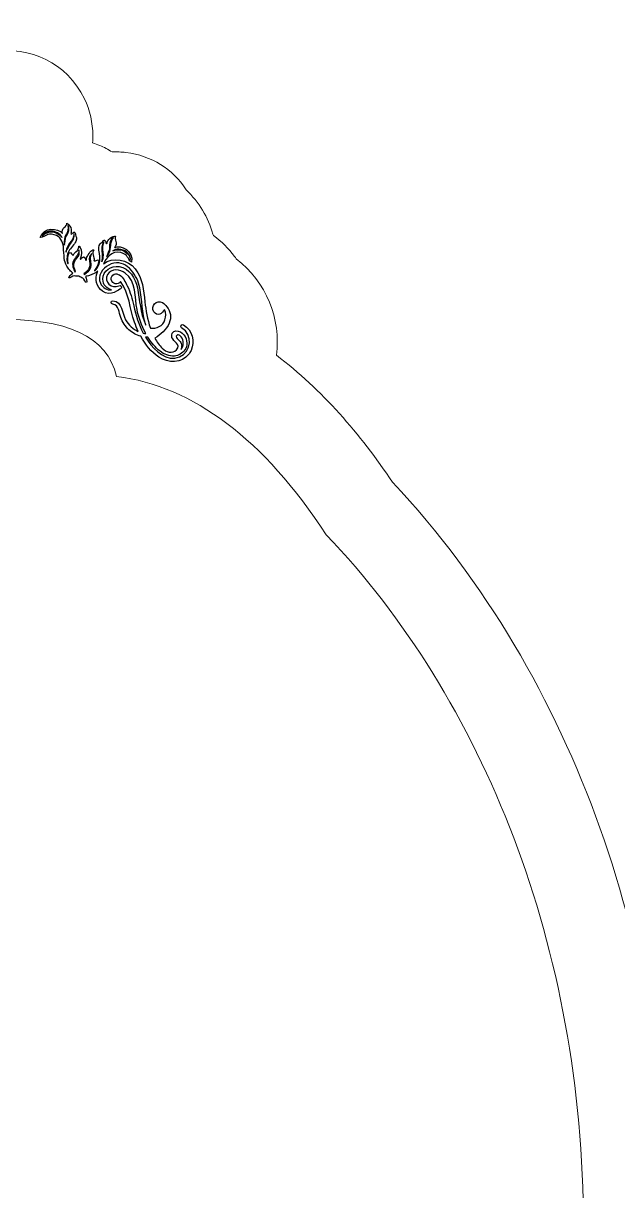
# Model space of a CAD drawing. Header units: millimetres. Extents: x -958 to 970, y -703 to 703.
# Drawn here: x -386.1 to -245, y 425.9 to 703 of the extents above; entities that cross this region are included whole.
import ezdxf

# ---------------------------------------------------------------- set-up
doc = ezdxf.new("R2010")
doc.units = ezdxf.units.MM
doc.header["$MEASUREMENT"] = 0
doc.layers.add('Camada 1', color=7, linetype='Continuous')

msp = doc.modelspace()

# ---------------------------------------------------------------- linework, layer by layer
at = {"layer": 'Camada 1', "color": 250, "lineweight": 9}
msp.add_open_spline([(-369.5675, 676.3419), (-369.5675, 679.3761), (-370.2511, 682.3744), (-371.5682, 685.1083), (-371.5682, 685.1083), (-375.7132, 693.7123), (-384.518, 697.5441), (-393.3531, 696.3727), (-393.3531, 696.3727), (-395.9829, 697.3136), (-398.7722, 697.8021), (-401.585, 697.7992), (-401.585, 697.7992), (-404.2882, 699.221), (-407.2438, 700.064), (-410.298, 700.2931), (-410.298, 700.2931), (-413.193, 701.9126), (-416.5137, 702.8288), (-420.0494, 702.9074), (-420.0494, 702.9074), (-423.9742, 702.9945), (-427.6673, 701.9761), (-430.8079, 700.1008), (-430.8079, 700.1008), (-431.3608, 700.0421), (-431.9223, 699.9633), (-432.4931, 699.8635), (-432.4931, 699.8635), (-434.7286, 699.4727), (-436.8305, 698.7658), (-438.7659, 697.7873), (-438.7659, 697.7873), (-441.7189, 697.8394), (-444.6771, 697.3587), (-447.4647, 696.3668), (-447.4647, 696.3668), (-457.0694, 697.6423), (-466.6677, 693.0106), (-470.0966, 682.9402), (-470.0966, 682.9402), (-470.9759, 680.3577), (-471.3167, 677.6306), (-471.1092, 674.9275), (-471.1092, 674.9275), (-471.9979, 674.6822), (-472.8829, 674.3742), (-473.7607, 674.003), (-473.7607, 674.003), (-474.7747, 673.5742), (-475.753, 673.0598), (-476.687, 672.4709), (-476.687, 672.4709), (-477.7894, 672.5141), (-478.8926, 672.4706), (-479.9835, 672.3353), (-479.9835, 672.3353), (-486.0485, 671.5828), (-491.0754, 668.43), (-494.259, 663.4689), (-494.259, 663.4689), (-495.2504, 662.5314), (-496.1643, 661.5017), (-496.9839, 660.3861), (-496.9839, 660.3861), (-498.6464, 658.1231), (-499.8507, 655.6091), (-500.5732, 652.9729), (-500.5732, 652.9729), (-500.5732, 652.9729), (-500.7471, 652.644), (-500.7471, 652.644), (-500.7471, 652.644), (-502.6476, 651.2585), (-504.3241, 649.5851), (-505.72, 647.6814), (-505.72, 647.6814), (-505.8722, 647.481), (-506.0209, 647.2786), (-506.166, 647.0743), (-506.166, 647.0743), (-513.4087, 641.5352), (-516.901, 632.6186), (-515.6378, 623.8618), (-515.6378, 623.8618), (-526.3763, 615.6974), (-535.439, 605.053), (-543.0437, 593.6354), (-543.0437, 593.6354), (-586.9197, 546.6562), (-607.9472, 481.0162), (-607.9472, 417.4467), (-607.9472, 417.4467), (-607.9472, 335.3991), (-572.0964, 286.9497), (-643.6089, 209.1691), (-643.6089, 209.1691), (-644.0917, 208.644), (-644.5773, 208.1222), (-645.0658, 207.6037), (-645.0658, 207.6037), (-698.8858, 173.1726), (-761.6648, 155.378), (-825.5472, 156.4467), (-825.5472, 156.4467), (-825.5472, 156.4467), (-825.5472, 148.2175), (-825.5472, 148.2175), (-825.5472, 148.2175), (-840.8712, 138.5012), (-851.6126, 116.7991), (-854.9917, 98.7461), (-854.9917, 98.7461), (-859.9591, 72.202), (-845.6677, 50.5786), (-836.4491, 26.7588), (-836.4491, 26.7588), (-816.9107, -23.7276), (-809.8025, -63.3314), (-815.1236, -92.0538), (-815.1236, -92.0538), (-818.1042, -108.1426), (-826.4255, -119.287), (-829.2031, -136.2076), (-829.2031, -136.2076), (-831.6355, -151.0264), (-830.8139, -167.4188), (-826.7381, -185.3841), (-826.7381, -185.3841), (-826.1857, -187.8215), (-825.2687, -190.7228), (-824.5893, -193.4698), (-824.5893, -193.4698), (-822.9234, -200.2034), (-824.0216, -202.5325), (-825.799, -209.1198), (-825.799, -209.1198), (-826.1272, -210.3359), (-826.4444, -211.507), (-826.6889, -212.5865), (-826.6889, -212.5865), (-830.7645, -230.5516), (-831.5861, -246.9442), (-829.1538, -261.763), (-829.1538, -261.763), (-826.3763, -278.6836), (-818.0253, -289.8226), (-815.0743, -305.9169), (-815.0743, -305.9169), (-809.7712, -334.8353), (-799.3298, -365.3297), (-818.7078, -413.672), (-818.7078, -413.672), (-824.165, -427.2859), (-843.9918, -452.4058), (-858.944, -476.3534), (-858.944, -476.3534), (-879.3514, -509.039), (-887.4871, -546.9063), (-844.836, -566.999), (-844.836, -566.999), (-843.4724, -567.6414), (-841.2533, -568.4309), (-838.3694, -569.0226), (-838.3694, -569.0226), (-838.3694, -569.0226), (-820.6708, -569.0226), (-820.6708, -569.0226), (-820.6708, -569.0226), (-804.462, -565.8743), (-783.4985, -553.1394), (-766.7111, -514.6646), (-766.7111, -514.6646), (-742.3661, -447.7868), (-734.5491, -360.8887), (-743.2595, -253.9704), (-743.2595, -253.9704), (-745.1186, -231.1412), (-746.7593, -211.3109), (-745.8449, -188.02), (-745.8449, -188.02), (-745.1482, -170.2844), (-743.4477, -151.7402), (-740.7475, -135.7295), (-740.7475, -135.7295), (-734.6239, -99.4156), (-726.9609, -82.9688), (-729.4726, -42.048), (-729.4726, -42.048), (-730.9421, -18.109), (-735.2182, 7.0376), (-741.3188, 32.4467), (-741.3188, 32.4467), (-741.3188, 32.4467), (-725.5472, 32.4467), (-725.5472, 32.4467), (-725.5472, 32.4467), (-725.5472, 32.4467), (-725.5472, 38.4467), (-725.5472, 38.4467), (-725.5472, 38.4467), (-725.5472, 38.4467), (-695.5472, 38.4467), (-695.5472, 38.4467), (-695.5472, 38.4467), (-695.5472, 38.4467), (-695.5472, 32.4467), (-695.5472, 32.4467), (-695.5472, 32.4467), (-695.5472, 32.4467), (-573.0472, 32.4467), (-573.0472, 32.4467), (-573.0472, 32.4467), (-573.0472, 32.4467), (-573.0472, 38.4467), (-573.0472, 38.4467), (-573.0472, 38.4467), (-573.0472, 38.4467), (-543.0472, 38.4467), (-543.0472, 38.4467), (-543.0472, 38.4467), (-543.0472, 38.4467), (-543.0472, 32.4467), (-543.0472, 32.4467), (-543.0472, 32.4467), (-543.0472, 32.4467), (-298.0472, 32.4467), (-298.0472, 32.4467), (-298.0472, 32.4467), (-298.0472, 32.4467), (-298.0472, 38.4467), (-298.0472, 38.4467), (-298.0472, 38.4467), (-298.0472, 38.4467), (-268.0472, 38.4467), (-268.0472, 38.4467), (-268.0472, 38.4467), (-268.0472, 38.4467), (-268.0472, 32.4467), (-268.0472, 32.4467), (-268.0472, 32.4467), (-268.0472, 32.4467), (-145.5472, 32.4467), (-145.5472, 32.4467), (-145.5472, 32.4467), (-145.5472, 32.4467), (-145.5472, 38.4467), (-145.5472, 38.4467), (-145.5472, 38.4467), (-145.5472, 38.4467), (-115.5472, 38.4467), (-115.5472, 38.4467), (-115.5472, 38.4467), (-115.5472, 38.4467), (-115.5472, 32.4467), (-115.5472, 32.4467), (-115.5472, 32.4467), (-115.5472, 32.4467), (-99.7756, 32.4467), (-99.7756, 32.4467), (-99.7756, 32.4467), (-105.8762, 7.0376), (-110.1523, -18.109), (-111.6218, -42.048), (-111.6218, -42.048), (-114.1335, -82.9688), (-106.4705, -99.4156), (-100.3469, -135.7295), (-100.3469, -135.7295), (-97.6467, -151.7402), (-95.9462, -170.2844), (-95.2495, -188.02), (-95.2495, -188.02), (-94.3351, -211.3109), (-95.9758, -231.1412), (-97.8349, -253.9704), (-97.8349, -253.9704), (-106.5453, -360.8887), (-98.7283, -447.7868), (-74.3833, -514.6646), (-74.3833, -514.6646), (-45.6459, -580.5272), (-4.6712, -570.9621), (3.7416, -566.999), (3.7416, -566.999), (46.3927, -546.9063), (38.257, -509.039), (17.8496, -476.3534), (17.8496, -476.3534), (2.8974, -452.4058), (-16.9294, -427.2859), (-22.3866, -413.672), (-22.3866, -413.672), (-41.7646, -365.3297), (-31.3232, -334.8353), (-26.0201, -305.9169), (-26.0201, -305.9169), (-23.0691, -289.8226), (-14.7181, -278.6836), (-11.9406, -261.763), (-11.9406, -261.763), (-9.5083, -246.9442), (-10.3299, -230.5516), (-14.4055, -212.5865), (-14.4055, -212.5865), (-14.65, -211.507), (-14.9672, -210.3359), (-15.2954, -209.1198), (-15.2954, -209.1198), (-17.0728, -202.5325), (-18.171, -200.2034), (-16.5051, -193.4698), (-16.5051, -193.4698), (-15.8257, -190.7228), (-14.9087, -187.8215), (-14.3563, -185.3841), (-14.3563, -185.3841), (-10.2805, -167.4188), (-9.4589, -151.0264), (-11.8913, -136.2076), (-11.8913, -136.2076), (-14.6689, -119.287), (-22.9902, -108.1426), (-25.9708, -92.0538), (-25.9708, -92.0538), (-31.2919, -63.3314), (-24.1837, -23.7276), (-4.6453, 26.7588), (-4.6453, 26.7588), (4.5733, 50.5786), (18.8647, 72.202), (13.8973, 98.7461), (13.8973, 98.7461), (10.5182, 116.7991), (-0.2232, 138.5012), (-15.5472, 148.2175), (-15.5472, 148.2175), (-15.5472, 148.2175), (-15.5472, 156.4467), (-15.5472, 156.4467), (-15.5472, 156.4467), (-80.4123, 155.3616), (-144.1164, 173.7243), (-198.4517, 209.1691), (-198.4517, 209.1691), (-270.7355, 287.7888), (-233.1472, 334.9085), (-233.1472, 417.4467), (-233.1472, 417.4467), (-233.1472, 481.1996), (-254.3023, 547.0541), (-298.4419, 594.0532), (-298.4419, 594.0532), (-306.0917, 605.4667), (-315.2066, 616.0831), (-326.0035, 624.1901), (-326.0035, 624.1901), (-324.8733, 632.8409), (-328.3682, 641.6044), (-335.5204, 647.0743), (-335.5204, 647.0743), (-335.6655, 647.2786), (-335.8142, 647.481), (-335.9664, 647.6814), (-335.9664, 647.6814), (-337.3623, 649.5851), (-339.0388, 651.2585), (-340.9393, 652.644), (-340.9393, 652.644), (-340.9393, 652.644), (-341.1076, 652.9626), (-341.1076, 652.9626), (-341.1076, 652.9626), (-342.1944, 656.926), (-344.3595, 660.5685), (-347.4352, 663.481), (-347.4352, 663.481), (-350.6191, 668.4351), (-355.6428, 671.5834), (-361.7029, 672.3353), (-361.7029, 672.3353), (-362.7938, 672.4706), (-363.897, 672.5141), (-364.9994, 672.4709), (-364.9994, 672.4709), (-365.9334, 673.0598), (-366.9117, 673.5742), (-367.9257, 674.003), (-367.9257, 674.003), (-368.4943, 674.2434), (-369.0659, 674.4574), (-369.6396, 674.6449), (-369.6396, 674.6449), (-369.5892, 675.2302), (-369.5675, 675.7445), (-369.5675, 676.3419)], degree=3, knots=[0, 0, 0, 0, 0.01, 0.01, 0.01, 0.01, 0.02, 0.02, 0.02, 0.02, 0.03, 0.03, 0.03, 0.03, 0.04, 0.04, 0.04, 0.04, 0.05, 0.05, 0.05, 0.05, 0.06, 0.06, 0.06, 0.06, 0.07, 0.07, 0.07, 0.07, 0.08, 0.08, 0.08, 0.08, 0.09, 0.09, 0.09, 0.09, 0.1, 0.1, 0.1, 0.1, 0.11, 0.11, 0.11, 0.11, 0.12, 0.12, 0.12, 0.12, 0.13, 0.13, 0.13, 0.13, 0.14, 0.14, 0.14, 0.14, 0.15, 0.15, 0.15, 0.15, 0.16, 0.16, 0.16, 0.16, 0.17, 0.17, 0.17, 0.17, 0.18, 0.18, 0.18, 0.18, 0.19, 0.19, 0.19, 0.19, 0.2, 0.2, 0.2, 0.2, 0.21, 0.21, 0.21, 0.21, 0.22, 0.22, 0.22, 0.22, 0.23, 0.23, 0.23, 0.23, 0.24, 0.24, 0.24, 0.24, 0.25, 0.25, 0.25, 0.25, 0.26, 0.26, 0.26, 0.26, 0.27, 0.27, 0.27, 0.27, 0.28, 0.28, 0.28, 0.28, 0.29, 0.29, 0.29, 0.29, 0.3, 0.3, 0.3, 0.3, 0.31, 0.31, 0.31, 0.31, 0.32, 0.32, 0.32, 0.32, 0.33, 0.33, 0.33, 0.33, 0.34, 0.34, 0.34, 0.34, 0.35, 0.35, 0.35, 0.35, 0.36, 0.36, 0.36, 0.36, 0.37, 0.37, 0.37, 0.37, 0.38, 0.38, 0.38, 0.38, 0.39, 0.39, 0.39, 0.39, 0.4, 0.4, 0.4, 0.4, 0.41, 0.41, 0.41, 0.41, 0.42, 0.42, 0.42, 0.42, 0.43, 0.43, 0.43, 0.43, 0.44, 0.44, 0.44, 0.44, 0.45, 0.45, 0.45, 0.45, 0.46, 0.46, 0.46, 0.46, 0.47, 0.47, 0.47, 0.47, 0.48, 0.48, 0.48, 0.48, 0.49, 0.49, 0.49, 0.49, 0.5, 0.5, 0.5, 0.5, 0.51, 0.51, 0.51, 0.51, 0.52, 0.52, 0.52, 0.52, 0.53, 0.53, 0.53, 0.53, 0.54, 0.54, 0.54, 0.54, 0.55, 0.55, 0.55, 0.55, 0.56, 0.56, 0.56, 0.56, 0.57, 0.57, 0.57, 0.57, 0.58, 0.58, 0.58, 0.58, 0.59, 0.59, 0.59, 0.59, 0.6, 0.6, 0.6, 0.6, 0.61, 0.61, 0.61, 0.61, 0.62, 0.62, 0.62, 0.62, 0.63, 0.63, 0.63, 0.63, 0.64, 0.64, 0.64, 0.64, 0.65, 0.65, 0.65, 0.65, 0.66, 0.66, 0.66, 0.66, 0.67, 0.67, 0.67, 0.67, 0.68, 0.68, 0.68, 0.68, 0.69, 0.69, 0.69, 0.69, 0.7, 0.7, 0.7, 0.7, 0.71, 0.71, 0.71, 0.71, 0.72, 0.72, 0.72, 0.72, 0.73, 0.73, 0.73, 0.73, 0.74, 0.74, 0.74, 0.74, 0.75, 0.75, 0.75, 0.75, 0.76, 0.76, 0.76, 0.76, 0.77, 0.77, 0.77, 0.77, 0.78, 0.78, 0.78, 0.78, 0.79, 0.79, 0.79, 0.79, 0.8, 0.8, 0.8, 0.8, 0.81, 0.81, 0.81, 0.81, 0.82, 0.82, 0.82, 0.82, 0.83, 0.83, 0.83, 0.83, 0.84, 0.84, 0.84, 0.84, 0.85, 0.85, 0.85, 0.85, 0.86, 0.86, 0.86, 0.86, 0.87, 0.87, 0.87, 0.87, 0.88, 0.88, 0.88, 0.88, 0.89, 0.89, 0.89, 0.89, 0.9, 0.9, 0.9, 0.9, 0.91, 0.91, 0.91, 0.91, 0.92, 0.92, 0.92, 0.92, 0.93, 0.93, 0.93, 0.93, 0.94, 0.94, 0.94, 0.94, 0.95, 0.95, 0.95, 0.95, 0.96, 0.96, 0.96, 0.96, 0.97, 0.97, 0.97, 0.97, 0.98, 0.98, 0.98, 0.98, 1, 1, 1, 1], dxfattribs=at)
at = {"layer": 'Camada 1', "color": 114}
for points, knots in [([(-375.755, 645.3844), (-375.5521, 645.0336), (-375.308, 644.6882), (-375.0228, 644.3723), (-375.0228, 644.3723), (-374.7754, 644.0985), (-374.5305, 643.8812), (-374.2886, 643.6992), (-374.2886, 643.6992), (-374.7387, 643.3826), (-375.2285, 642.9187), (-375.239, 642.5551), (-375.239, 642.5551), (-375.1578, 642.5231), (-374.3533, 643.0098), (-373.9867, 643.0172), (-373.9867, 643.0172), (-373.6348, 643.0248), (-373.2851, 642.9793), (-372.9143, 642.9373), (-372.9143, 642.9373), (-372.5719, 642.7881), (-372.2459, 642.6526), (-371.9449, 642.4701), (-371.9449, 642.4701), (-371.6317, 642.2806), (-371.1781, 641.4567), (-371.0917, 641.4438), (-371.0917, 641.4438), (-370.9191, 641.7639), (-371.1113, 642.4107), (-371.3425, 642.9098), (-371.3425, 642.9098), (-371.0423, 642.9465), (-370.7215, 643.0123), (-370.3704, 643.1256), (-370.3704, 643.1256), (-369.5892, 643.3779), (-368.9282, 643.7447), (-368.3869, 644.1927), (-368.3869, 644.1927), (-368.4205, 644.1181), (-368.4545, 644.044), (-368.4852, 643.9653), (-368.4852, 643.9653), (-369.1426, 642.275), (-368.7167, 640.4784), (-367.2514, 639.3776), (-367.2514, 639.3776), (-365.4291, 638.0087), (-363.1062, 639.9101), (-363.0105, 639.9604), (-363.0105, 639.9604), (-362.5319, 640.2134), (-362.9085, 640.9629), (-363.3872, 640.711), (-363.3872, 640.711), (-365.1074, 639.8048), (-367.0478, 641.6152), (-366.0617, 643.3568), (-366.0617, 643.3568), (-365.1814, 644.9112), (-363.0678, 644.5829), (-361.8709, 643.7131), (-361.8709, 643.7131), (-359.2936, 641.8405), (-359.6156, 637.8333), (-359.0799, 635.0595), (-359.0799, 635.0595), (-358.7218, 633.2036), (-358.0182, 631.1831), (-357.0144, 629.3543), (-357.0144, 629.3543), (-357.219, 629.3801), (-357.4203, 629.4149), (-357.6191, 629.46), (-357.6191, 629.46), (-358.6871, 631.4959), (-359.338, 633.7021), (-359.8684, 635.9673), (-359.8684, 635.9673), (-360.2425, 637.566), (-360.6641, 639.1723), (-361.3932, 640.6508), (-361.3932, 640.6508), (-361.8482, 641.5725), (-362.3416, 642.6791), (-363.2424, 643.2551), (-363.2424, 643.2551), (-363.6155, 643.4926), (-364.0955, 643.6031), (-364.5064, 643.4393), (-364.5064, 643.4393), (-364.9917, 643.2457), (-365.2789, 642.6744), (-365.1841, 642.1599), (-365.1841, 642.1599), (-364.9851, 641.0828), (-363.5996, 640.769), (-362.9745, 641.6709), (-362.9745, 641.6709), (-360.9717, 638.9086), (-360.7656, 635.2508), (-359.6804, 632.0686), (-359.6804, 632.0686), (-359.4288, 631.3296), (-359.1276, 630.5823), (-358.7808, 629.8454), (-358.7808, 629.8454), (-360.0176, 630.3948), (-361.0713, 631.339), (-361.7872, 632.5999), (-361.7872, 632.5999), (-362.6702, 634.1548), (-362.4539, 636.9632), (-364.8024, 637.1469), (-364.8024, 637.1469), (-365.3427, 637.1889), (-365.3846, 636.3508), (-364.8456, 636.3082), (-364.8456, 636.3082), (-363.343, 636.1913), (-363.3565, 634.2343), (-362.9509, 633.1644), (-362.9509, 633.1644), (-362.5232, 632.0351), (-361.8769, 631.079), (-360.994, 630.2548), (-360.994, 630.2548), (-360.1982, 629.5119), (-359.2379, 629.0107), (-358.2134, 628.7318), (-358.2134, 628.7318), (-357.1318, 626.7651), (-355.6952, 624.9625), (-353.892, 623.7519), (-353.892, 623.7519), (-351.7149, 622.2892), (-348.4684, 622.2606), (-346.7749, 624.4824), (-346.7749, 624.4824), (-346.6011, 624.7105), (-346.4518, 624.947), (-346.2659, 625.308), (-346.2659, 625.308), (-345.2275, 627.563), (-345.9452, 630.1069), (-348.037, 631.4443), (-348.037, 631.4443), (-348.4925, 631.7354), (-348.9455, 631.0288), (-348.4888, 630.7366), (-348.4888, 630.7366), (-345.7709, 628.9989), (-346.1079, 625.1317), (-349.0186, 623.8116), (-349.0186, 623.8116), (-351.9853, 622.4659), (-354.8715, 625.3583), (-356.4186, 627.5098), (-356.4186, 627.5098), (-356.6556, 627.8395), (-356.8768, 628.1753), (-357.0851, 628.517), (-357.0851, 628.517), (-356.8908, 628.495), (-356.6953, 628.4814), (-356.4997, 628.4742), (-356.4997, 628.4742), (-355.6931, 627.1898), (-354.7292, 626.04), (-353.6187, 625.1687), (-353.6187, 625.1687), (-352.6528, 624.4102), (-351.4336, 623.9112), (-350.2105, 624.0196), (-350.2105, 624.0196), (-349.2304, 624.1061), (-348.2906, 624.656), (-347.7394, 625.4564), (-347.7394, 625.4564), (-347.416, 625.9258), (-347.2261, 626.4814), (-347.2408, 627.0798), (-347.2408, 627.0798), (-347.2755, 628.5058), (-348.3187, 629.9898), (-349.8492, 629.98), (-349.8492, 629.98), (-350.6814, 629.9744), (-350.9765, 629.1326), (-350.7986, 628.4538), (-350.7986, 628.4538), (-350.5087, 627.3513), (-348.5064, 626.8562), (-349.7208, 625.469), (-349.7208, 625.469), (-350.1406, 624.9898), (-350.839, 624.8124), (-351.4659, 624.9249), (-351.4659, 624.9249), (-352.0928, 625.0369), (-352.6516, 625.4052), (-353.0983, 625.8593), (-353.0983, 625.8593), (-353.7918, 626.5645), (-354.3688, 627.3701), (-354.8528, 628.2392), (-354.8528, 628.2392), (-353.4121, 629.1665), (-352.144, 630.224), (-351.4387, 631.8402), (-351.4387, 631.8402), (-350.877, 633.1274), (-351.1126, 634.6627), (-352.0011, 635.7194), (-352.0011, 635.7194), (-352.2623, 636.1183), (-352.6113, 636.4555), (-353.0507, 636.6886), (-353.0507, 636.6886), (-354.4884, 637.4501), (-355.9278, 635.8675), (-355.0764, 634.5289), (-355.0764, 634.5289), (-354.3324, 633.3587), (-352.9313, 634.0351), (-352.5981, 635.0871), (-352.5981, 635.0871), (-352.5753, 635.0459), (-352.553, 635.0053), (-352.5329, 634.9673), (-352.5329, 634.9673), (-352.1596, 634.2573), (-352.2312, 633.379), (-352.4486, 632.6406), (-352.4486, 632.6406), (-352.8945, 631.126), (-354.4683, 630.4302), (-355.9176, 630.632), (-355.9176, 630.632), (-356.6328, 632.6719), (-356.9969, 634.8707), (-357.2046, 636.8934), (-357.2046, 636.8934), (-357.4895, 639.6618), (-357.774, 642.3865), (-359.4894, 644.6848), (-359.4894, 644.6848), (-361.2207, 647.0043), (-364.8469, 647.5826), (-367.0504, 645.8999), (-367.0504, 645.8999), (-366.4318, 647.1213), (-365.1322, 649.1565), (-362.9587, 648.5636), (-362.9587, 648.5636), (-361.0328, 648.0394), (-361.5764, 647.2374), (-360.396, 646.3148), (-360.396, 646.3148), (-359.7348, 648.9538), (-362.939, 650.4757), (-364.4605, 649.7986), (-364.4605, 649.7986), (-364.1158, 650.2004), (-363.8709, 650.8272), (-364.1125, 651.2229), (-364.1125, 651.2229), (-364.3113, 651.5497), (-364.3066, 652.2785), (-364.1652, 652.4874), (-364.1652, 652.4874), (-364.4038, 652.517), (-365.1073, 652.3108), (-365.4566, 652.0294), (-365.4566, 652.0294), (-365.98, 651.6082), (-366.1347, 651.0727), (-366.203, 650.832), (-366.203, 650.832), (-366.271, 650.5908), (-366.4278, 650.6688), (-366.4584, 650.8763), (-366.4584, 650.8763), (-366.4946, 651.1187), (-366.6946, 651.4397), (-366.7815, 651.5201), (-366.7815, 651.5201), (-366.8723, 651.604), (-367.238, 651.2829), (-367.3717, 651.0704), (-367.3717, 651.0704), (-367.5657, 650.7647), (-368.1495, 650.5936), (-368.1792, 649.7785), (-368.1792, 649.7785), (-368.2096, 648.9654), (-367.8381, 647.8166), (-367.8827, 646.8994), (-367.8827, 646.8994), (-367.9295, 645.9831), (-368.3412, 644.9964), (-369.0233, 644.3121), (-369.0233, 644.3121), (-369.2216, 644.1135), (-369.3016, 644.271), (-369.0871, 644.5103), (-369.0871, 644.5103), (-368.8718, 644.7506), (-368.3435, 645.531), (-368.1979, 646.2122), (-368.1979, 646.2122), (-368.1241, 646.5586), (-368.2347, 647.0058), (-368.5381, 646.8099), (-368.5381, 646.8099), (-368.8401, 646.6142), (-369.0746, 646.6615), (-369.2217, 646.5895), (-369.2217, 646.5895), (-369.3694, 646.5168), (-369.2894, 646.5674), (-369.2727, 646.7441), (-369.2727, 646.7441), (-369.2554, 646.9202), (-369.2672, 647.1842), (-369.4174, 647.6485), (-369.4174, 647.6485), (-369.5672, 648.1108), (-369.6507, 648.6701), (-369.4489, 648.9541), (-369.4489, 648.9541), (-369.2486, 649.2387), (-369.4013, 649.3363), (-369.7787, 649.0673), (-369.7787, 649.0673), (-370.3797, 648.64), (-371.1612, 647.554), (-371.1063, 646.907), (-371.1063, 646.907), (-371.0785, 646.5991), (-371.2623, 646.637), (-371.3036, 646.8439), (-371.3036, 646.8439), (-371.3457, 647.0494), (-371.4173, 647.2702), (-371.5415, 647.4243), (-371.5415, 647.4243), (-371.5616, 647.4501), (-371.585, 647.4703), (-371.6093, 647.4885), (-371.6093, 647.4885), (-371.6201, 647.4987), (-371.6331, 647.5062), (-371.6473, 647.5138), (-371.6473, 647.5138), (-371.6591, 647.5194), (-371.6713, 647.5234), (-371.6847, 647.5262), (-371.6847, 647.5262), (-371.6971, 647.5303), (-371.7095, 647.5329), (-371.7229, 647.5341), (-371.7229, 647.5341), (-371.7391, 647.5345), (-371.7541, 647.5345), (-371.7684, 647.5312), (-371.7684, 647.5312), (-371.7987, 647.5275), (-371.829, 647.5218), (-371.8594, 647.5094), (-371.8594, 647.5094), (-372.044, 647.438), (-372.216, 647.2826), (-372.3552, 647.1256), (-372.3552, 647.1256), (-372.4948, 646.9672), (-372.6729, 647.0263), (-372.4948, 647.2791), (-372.4948, 647.2791), (-372.1238, 647.8118), (-372.2576, 649.1432), (-372.5644, 649.8138), (-372.5644, 649.8138), (-372.7569, 650.2353), (-372.9379, 650.2272), (-372.9067, 649.8807), (-372.9067, 649.8807), (-372.8739, 649.5336), (-373.2258, 649.0912), (-373.5867, 648.7657), (-373.5867, 648.7657), (-373.9485, 648.4386), (-374.0912, 648.216), (-374.1642, 648.0548), (-374.1642, 648.0548), (-374.2382, 647.8934), (-374.1941, 647.8097), (-374.2854, 647.9462), (-374.2854, 647.9462), (-374.3769, 648.0821), (-374.6035, 648.1586), (-374.7675, 648.479), (-374.7675, 648.479), (-374.932, 648.8003), (-375.2517, 648.4686), (-375.361, 648.1314), (-375.361, 648.1314), (-375.5755, 647.4688), (-375.5081, 646.5288), (-375.4418, 646.2131), (-375.4418, 646.2131), (-375.3755, 645.8983), (-375.5239, 645.8022), (-375.5959, 646.0732), (-375.5959, 646.0732), (-375.8449, 647.0069), (-375.708, 648.0673), (-375.2901, 648.8841), (-375.2901, 648.8841), (-374.8701, 649.7007), (-373.9742, 650.51), (-373.5941, 651.2295), (-373.5941, 651.2295), (-373.2122, 651.9501), (-373.6322, 652.3902), (-373.6474, 652.7519), (-373.6474, 652.7519), (-373.6573, 653.0029), (-373.8132, 653.4638), (-373.9337, 653.4366), (-373.9337, 653.4366), (-374.0492, 653.4103), (-374.3828, 653.2323), (-374.5354, 653.0406), (-374.5354, 653.0406), (-374.6657, 652.8761), (-374.8401, 652.887), (-374.7787, 653.1299), (-374.7787, 653.1299), (-374.7175, 653.3724), (-374.5837, 653.9136), (-374.8264, 654.54), (-374.8264, 654.54), (-374.9887, 654.9585), (-375.4944, 655.4889), (-375.7155, 655.5824), (-375.7155, 655.5824), (-375.6974, 655.3307), (-376.0582, 654.6972), (-376.3933, 654.5135), (-376.3933, 654.5135), (-376.801, 654.2918), (-376.9021, 653.6265), (-376.8044, 653.1062), (-376.8044, 653.1062), (-377.7835, 654.4531), (-381.3195, 654.7375), (-382.066, 652.1213), (-382.066, 652.1213), (-380.5829, 652.3301), (-380.6521, 653.2964), (-378.7226, 652.7874), (-378.7226, 652.7874), (-377.2547, 652.4012), (-376.6609, 651.1878), (-376.5615, 650.0071), (-376.5615, 650.0071), (-376.4736, 648.9628), (-376.4414, 648.0151), (-376.3443, 647.2334), (-376.3443, 647.2334), (-376.2517, 646.4882), (-376.1249, 646.0245), (-375.755, 645.3844)], [0, 0, 0, 0, 0.00833333, 0.00833333, 0.00833333, 0.00833333, 0.01666667, 0.01666667, 0.01666667, 0.01666667, 0.025, 0.025, 0.025, 0.025, 0.03333333, 0.03333333, 0.03333333, 0.03333333, 0.04166667, 0.04166667, 0.04166667, 0.04166667, 0.05, 0.05, 0.05, 0.05, 0.05833333, 0.05833333, 0.05833333, 0.05833333, 0.06666667, 0.06666667, 0.06666667, 0.06666667, 0.075, 0.075, 0.075, 0.075, 0.08333333, 0.08333333, 0.08333333, 0.08333333, 0.09166667, 0.09166667, 0.09166667, 0.09166667, 0.1, 0.1, 0.1, 0.1, 0.10833333, 0.10833333, 0.10833333, 0.10833333, 0.11666667, 0.11666667, 0.11666667, 0.11666667, 0.125, 0.125, 0.125, 0.125, 0.13333333, 0.13333333, 0.13333333, 0.13333333, 0.14166667, 0.14166667, 0.14166667, 0.14166667, 0.15, 0.15, 0.15, 0.15, 0.15833333, 0.15833333, 0.15833333, 0.15833333, 0.16666667, 0.16666667, 0.16666667, 0.16666667, 0.175, 0.175, 0.175, 0.175, 0.18333333, 0.18333333, 0.18333333, 0.18333333, 0.19166667, 0.19166667, 0.19166667, 0.19166667, 0.2, 0.2, 0.2, 0.2, 0.20833333, 0.20833333, 0.20833333, 0.20833333, 0.21666667, 0.21666667, 0.21666667, 0.21666667, 0.225, 0.225, 0.225, 0.225, 0.23333333, 0.23333333, 0.23333333, 0.23333333, 0.24166667, 0.24166667, 0.24166667, 0.24166667, 0.25, 0.25, 0.25, 0.25, 0.25833333, 0.25833333, 0.25833333, 0.25833333, 0.26666667, 0.26666667, 0.26666667, 0.26666667, 0.275, 0.275, 0.275, 0.275, 0.28333333, 0.28333333, 0.28333333, 0.28333333, 0.29166667, 0.29166667, 0.29166667, 0.29166667, 0.3, 0.3, 0.3, 0.3, 0.30833333, 0.30833333, 0.30833333, 0.30833333, 0.31666667, 0.31666667, 0.31666667, 0.31666667, 0.325, 0.325, 0.325, 0.325, 0.33333333, 0.33333333, 0.33333333, 0.33333333, 0.34166667, 0.34166667, 0.34166667, 0.34166667, 0.35, 0.35, 0.35, 0.35, 0.35833333, 0.35833333, 0.35833333, 0.35833333, 0.36666667, 0.36666667, 0.36666667, 0.36666667, 0.375, 0.375, 0.375, 0.375, 0.38333333, 0.38333333, 0.38333333, 0.38333333, 0.39166667, 0.39166667, 0.39166667, 0.39166667, 0.4, 0.4, 0.4, 0.4, 0.40833333, 0.40833333, 0.40833333, 0.40833333, 0.41666667, 0.41666667, 0.41666667, 0.41666667, 0.425, 0.425, 0.425, 0.425, 0.43333333, 0.43333333, 0.43333333, 0.43333333, 0.44166667, 0.44166667, 0.44166667, 0.44166667, 0.45, 0.45, 0.45, 0.45, 0.45833333, 0.45833333, 0.45833333, 0.45833333, 0.46666667, 0.46666667, 0.46666667, 0.46666667, 0.475, 0.475, 0.475, 0.475, 0.48333333, 0.48333333, 0.48333333, 0.48333333, 0.49166667, 0.49166667, 0.49166667, 0.49166667, 0.5, 0.5, 0.5, 0.5, 0.50833333, 0.50833333, 0.50833333, 0.50833333, 0.51666667, 0.51666667, 0.51666667, 0.51666667, 0.525, 0.525, 0.525, 0.525, 0.53333333, 0.53333333, 0.53333333, 0.53333333, 0.54166667, 0.54166667, 0.54166667, 0.54166667, 0.55, 0.55, 0.55, 0.55, 0.55833333, 0.55833333, 0.55833333, 0.55833333, 0.56666667, 0.56666667, 0.56666667, 0.56666667, 0.575, 0.575, 0.575, 0.575, 0.58333333, 0.58333333, 0.58333333, 0.58333333, 0.59166667, 0.59166667, 0.59166667, 0.59166667, 0.6, 0.6, 0.6, 0.6, 0.60833333, 0.60833333, 0.60833333, 0.60833333, 0.61666667, 0.61666667, 0.61666667, 0.61666667, 0.625, 0.625, 0.625, 0.625, 0.63333333, 0.63333333, 0.63333333, 0.63333333, 0.64166667, 0.64166667, 0.64166667, 0.64166667, 0.65, 0.65, 0.65, 0.65, 0.65833333, 0.65833333, 0.65833333, 0.65833333, 0.66666667, 0.66666667, 0.66666667, 0.66666667, 0.675, 0.675, 0.675, 0.675, 0.68333333, 0.68333333, 0.68333333, 0.68333333, 0.69166667, 0.69166667, 0.69166667, 0.69166667, 0.7, 0.7, 0.7, 0.7, 0.70833333, 0.70833333, 0.70833333, 0.70833333, 0.71666667, 0.71666667, 0.71666667, 0.71666667, 0.725, 0.725, 0.725, 0.725, 0.73333333, 0.73333333, 0.73333333, 0.73333333, 0.74166667, 0.74166667, 0.74166667, 0.74166667, 0.75, 0.75, 0.75, 0.75, 0.75833333, 0.75833333, 0.75833333, 0.75833333, 0.76666667, 0.76666667, 0.76666667, 0.76666667, 0.775, 0.775, 0.775, 0.775, 0.78333333, 0.78333333, 0.78333333, 0.78333333, 0.79166667, 0.79166667, 0.79166667, 0.79166667, 0.8, 0.8, 0.8, 0.8, 0.80833333, 0.80833333, 0.80833333, 0.80833333, 0.81666667, 0.81666667, 0.81666667, 0.81666667, 0.825, 0.825, 0.825, 0.825, 0.83333333, 0.83333333, 0.83333333, 0.83333333, 0.84166667, 0.84166667, 0.84166667, 0.84166667, 0.85, 0.85, 0.85, 0.85, 0.85833333, 0.85833333, 0.85833333, 0.85833333, 0.86666667, 0.86666667, 0.86666667, 0.86666667, 0.875, 0.875, 0.875, 0.875, 0.88333333, 0.88333333, 0.88333333, 0.88333333, 0.89166667, 0.89166667, 0.89166667, 0.89166667, 0.9, 0.9, 0.9, 0.9, 0.90833333, 0.90833333, 0.90833333, 0.90833333, 0.91666667, 0.91666667, 0.91666667, 0.91666667, 0.925, 0.925, 0.925, 0.925, 0.93333333, 0.93333333, 0.93333333, 0.93333333, 0.94166667, 0.94166667, 0.94166667, 0.94166667, 0.95, 0.95, 0.95, 0.95, 0.95833333, 0.95833333, 0.95833333, 0.95833333, 0.96666667, 0.96666667, 0.96666667, 0.96666667, 0.975, 0.975, 0.975, 0.975, 0.98333333, 0.98333333, 0.98333333, 0.98333333, 1, 1, 1, 1]), ([(-375.5192, 653.0751), (-375.7, 652.7562), (-375.9496, 652.2822), (-376.0417, 651.9183), (-376.0417, 651.9183), (-376.2503, 651.0878), (-376.3028, 650.3743), (-376.3028, 650.3743), (-376.3028, 650.3743), (-376.3028, 650.3742), (-376.4829, 650.4989), (-376.3179, 651.7599), (-376.3179, 651.7599), (-376.2322, 652.4167), (-375.8982, 652.8542), (-375.6201, 653.4711), (-375.6201, 653.4711), (-375.3106, 654.1586), (-375.4802, 654.9733), (-375.4802, 654.9733), (-375.4802, 654.9733), (-375.4802, 654.9733), (-374.8768, 654.2076), (-375.5192, 653.0751)], [0, 0, 0, 0, 0.14285714, 0.14285714, 0.14285714, 0.14285714, 0.28571429, 0.28571429, 0.28571429, 0.28571429, 0.42857143, 0.42857143, 0.42857143, 0.42857143, 0.57142857, 0.57142857, 0.57142857, 0.57142857, 0.71428571, 0.71428571, 0.71428571, 0.71428571, 1, 1, 1, 1]), ([(-379.2548, 653.5077), (-380.4046, 653.5745), (-381.1355, 652.9672), (-381.5778, 652.5452), (-381.5778, 652.5452), (-381.2979, 653.1783), (-380.2421, 653.84), (-378.9477, 653.6305), (-378.9477, 653.6305), (-377.3129, 653.3661), (-376.8928, 652.181), (-376.8928, 652.181), (-376.8928, 652.181), (-376.8928, 652.181), (-377.7663, 653.4202), (-379.2548, 653.5077)], [0, 0, 0, 0, 0.2, 0.2, 0.2, 0.2, 0.4, 0.4, 0.4, 0.4, 0.6, 0.6, 0.6, 0.6, 1, 1, 1, 1]), ([(-374.6381, 651.3679), (-374.2002, 651.8653), (-374.0051, 653.0292), (-374.0051, 653.0292), (-374.0051, 653.0292), (-374.0052, 653.0292), (-373.7624, 652.0364), (-374.6187, 651.0231), (-374.6187, 651.0231), (-375.3133, 650.2014), (-375.9425, 648.6614), (-375.9425, 648.6614), (-375.9425, 648.6614), (-375.9426, 648.6612), (-376.0867, 649.7233), (-374.6381, 651.3679)], [0, 0, 0, 0, 0.2, 0.2, 0.2, 0.2, 0.4, 0.4, 0.4, 0.4, 0.6, 0.6, 0.6, 0.6, 1, 1, 1, 1]), ([(-364.6737, 652.0778), (-364.6737, 652.0778), (-365.2283, 651.4572), (-365.3037, 650.7068), (-365.3037, 650.7068), (-365.3709, 650.0334), (-365.301, 649.4877), (-365.5551, 648.8761), (-365.5551, 648.8761), (-366.0426, 647.7015), (-366.2609, 647.6836), (-366.2609, 647.6836), (-366.2609, 647.6836), (-366.2611, 647.6835), (-365.9492, 648.3276), (-365.715, 649.1512), (-365.715, 649.1512), (-365.6128, 649.5124), (-365.5924, 650.0478), (-365.5892, 650.4144), (-365.5892, 650.4144), (-365.5788, 651.7162), (-364.6737, 652.0778), (-364.6737, 652.0778)], [0, 0, 0, 0, 0.14285714, 0.14285714, 0.14285714, 0.14285714, 0.28571429, 0.28571429, 0.28571429, 0.28571429, 0.42857143, 0.42857143, 0.42857143, 0.42857143, 0.57142857, 0.57142857, 0.57142857, 0.57142857, 0.71428571, 0.71428571, 0.71428571, 0.71428571, 1, 1, 1, 1]), ([(-374.1653, 646.5993), (-373.5552, 647.7516), (-372.9006, 648.0098), (-372.8604, 649.2076), (-372.8604, 649.2076), (-372.7537, 648.5128), (-372.7353, 647.9615), (-373.3622, 647.2467), (-373.3622, 647.2467), (-374.2416, 646.2438), (-374.2624, 645.3645), (-373.6624, 644.0517), (-373.6624, 644.0517), (-373.707, 644.0368), (-373.7577, 644.0146), (-373.8135, 643.988), (-373.8135, 643.988), (-374.0989, 644.4781), (-374.6652, 645.6577), (-374.1653, 646.5993)], [0, 0, 0, 0, 0.16666667, 0.16666667, 0.16666667, 0.16666667, 0.33333333, 0.33333333, 0.33333333, 0.33333333, 0.5, 0.5, 0.5, 0.5, 0.66666667, 0.66666667, 0.66666667, 0.66666667, 1, 1, 1, 1]), ([(-367.3947, 649.0874), (-367.6298, 650.3933), (-366.9228, 651.1315), (-366.9228, 651.1315), (-366.9228, 651.1315), (-366.9228, 651.1315), (-367.3364, 650.0261), (-367.2057, 649.3765), (-367.2057, 649.3765), (-366.7738, 647.2279), (-367.429, 646.3802), (-367.429, 646.3802), (-367.429, 646.3802), (-367.4291, 646.3801), (-367.2043, 648.0287), (-367.3947, 649.0874)], [0, 0, 0, 0, 0.2, 0.2, 0.2, 0.2, 0.4, 0.4, 0.4, 0.4, 0.6, 0.6, 0.6, 0.6, 1, 1, 1, 1]), ([(-362.342, 649.181), (-361.1161, 648.7151), (-360.5327, 647.6145), (-360.6072, 646.9261), (-360.6072, 646.9261), (-360.7792, 647.5127), (-361.1082, 648.404), (-362.1376, 648.9213), (-362.1376, 648.9213), (-363.4702, 649.5896), (-364.8466, 648.9533), (-364.8466, 648.9533), (-364.8466, 648.9533), (-364.8466, 648.9533), (-363.8899, 649.7695), (-362.342, 649.181)], [0, 0, 0, 0, 0.2, 0.2, 0.2, 0.2, 0.4, 0.4, 0.4, 0.4, 0.6, 0.6, 0.6, 0.6, 1, 1, 1, 1]), ([(-370.3711, 646.4452), (-370.5566, 647.3777), (-370.2652, 647.8461), (-369.8254, 648.3944), (-369.8254, 648.3944), (-370.3895, 647.337), (-369.9517, 646.7861), (-369.9992, 645.4829), (-369.9992, 645.4829), (-370.0378, 644.4177), (-371.1179, 643.6795), (-371.6098, 643.3975), (-371.6098, 643.3975), (-371.6448, 643.4484), (-371.6778, 643.4931), (-371.7088, 643.5283), (-371.7088, 643.5283), (-370.5324, 644.3651), (-370.1109, 645.1371), (-370.3711, 646.4452)], [0, 0, 0, 0, 0.16666667, 0.16666667, 0.16666667, 0.16666667, 0.33333333, 0.33333333, 0.33333333, 0.33333333, 0.5, 0.5, 0.5, 0.5, 0.66666667, 0.66666667, 0.66666667, 0.66666667, 1, 1, 1, 1]), ([(-365.8063, 645.6268), (-362.471, 647.4128), (-359.5969, 644.2179), (-358.7226, 641.2848), (-358.7226, 641.2848), (-357.8728, 638.4332), (-358.0433, 635.3636), (-357.3101, 632.4732), (-357.3101, 632.4732), (-357.2184, 632.1108), (-357.116, 631.7327), (-357.0043, 631.3482), (-357.0043, 631.3482), (-357.0298, 631.4032), (-357.0567, 631.4579), (-357.081, 631.513), (-357.081, 631.513), (-358.3478, 634.3298), (-358.3844, 637.2668), (-359.0047, 640.2311), (-359.0047, 640.2311), (-359.4544, 642.38), (-360.9017, 644.9397), (-363.306, 645.264), (-363.306, 645.264), (-365.2137, 645.5209), (-367.1672, 644.3045), (-367.1896, 642.266), (-367.1896, 642.266), (-367.2046, 640.9205), (-366.2662, 640.0036), (-365.1343, 639.7197), (-365.1343, 639.7197), (-366.18, 639.5708), (-367.2838, 640.2762), (-367.7692, 641.3377), (-367.7692, 641.3377), (-368.5466, 643.0382), (-367.2565, 644.85), (-365.8063, 645.6268)], [0, 0, 0, 0, 0.09090909, 0.09090909, 0.09090909, 0.09090909, 0.18181818, 0.18181818, 0.18181818, 0.18181818, 0.27272727, 0.27272727, 0.27272727, 0.27272727, 0.36363636, 0.36363636, 0.36363636, 0.36363636, 0.45454545, 0.45454545, 0.45454545, 0.45454545, 0.54545455, 0.54545455, 0.54545455, 0.54545455, 0.63636364, 0.63636364, 0.63636364, 0.63636364, 0.72727273, 0.72727273, 0.72727273, 0.72727273, 0.81818182, 0.81818182, 0.81818182, 0.81818182, 1, 1, 1, 1]), ([(-349.7431, 628.4544), (-349.7987, 628.6139), (-349.7761, 628.8066), (-349.6597, 628.9289), (-349.6597, 628.9289), (-349.4771, 629.1208), (-349.138, 629.018), (-348.9559, 628.8761), (-348.9559, 628.8761), (-348.0217, 628.1501), (-347.8676, 626.8975), (-348.4155, 625.8866), (-348.4155, 625.8866), (-348.4834, 625.7612), (-348.5651, 625.6506), (-348.6564, 625.5497), (-348.6564, 625.5497), (-348.5523, 625.8275), (-348.494, 626.1223), (-348.4829, 626.4076), (-348.4829, 626.4076), (-348.4698, 626.7465), (-348.605, 627.1816), (-348.8249, 627.4454), (-348.8249, 627.4454), (-349.0836, 627.7543), (-349.6072, 628.0656), (-349.7431, 628.4544)], [0, 0, 0, 0, 0.125, 0.125, 0.125, 0.125, 0.25, 0.25, 0.25, 0.25, 0.375, 0.375, 0.375, 0.375, 0.5, 0.5, 0.5, 0.5, 0.625, 0.625, 0.625, 0.625, 0.75, 0.75, 0.75, 0.75, 1, 1, 1, 1])]:
    msp.add_open_spline(points, degree=3, knots=knots, dxfattribs=at)
at = {"layer": 'Camada 1', "color": 240, "lineweight": 20}
msp.add_open_spline([(-448.4206, 632.6837), (-465.5066, 633.1149), (-475.1186, 628.6144), (-477.256, 619.1818), (-477.256, 619.1818), (-495.6603, 616.8276), (-512.3401, 604.1623), (-527.2953, 581.1855), (-527.2953, 581.1855), (-564.3464, 542.1976), (-587.9472, 483.3217), (-587.9472, 417.4467), (-587.9472, 417.4467), (-587.9472, 351.3604), (-564.1946, 292.3182), (-526.9382, 253.3333), (-526.9382, 253.3333), (-512.0458, 230.5935), (-495.4477, 218.0532), (-477.1437, 215.7118), (-477.1437, 215.7118), (-475.0063, 206.2792), (-465.3943, 201.7787), (-448.3083, 202.2099), (-448.3083, 202.2099), (-431.8215, 201.9583), (-422.5492, 199.9895), (-420.491, 196.3029), (-420.491, 196.3029), (-418.4327, 199.9895), (-409.1604, 201.9583), (-392.6736, 202.2099), (-392.6736, 202.2099), (-375.5876, 201.7787), (-365.9757, 206.2792), (-363.8382, 215.7118), (-363.8382, 215.7118), (-345.4339, 218.066), (-328.7542, 230.7313), (-313.7989, 253.7081), (-313.7989, 253.7081), (-276.748, 292.6961), (-253.1472, 351.5718), (-253.1472, 417.4467), (-253.1472, 417.4467), (-253.1472, 483.5324), (-276.8994, 542.5741), (-314.1551, 581.559), (-314.1551, 581.559), (-329.0476, 604.2996), (-345.6462, 616.8404), (-363.9505, 619.1818), (-363.9505, 619.1818), (-366.0879, 628.6144), (-375.6999, 633.1149), (-392.7859, 632.6837), (-392.7859, 632.6837), (-409.2727, 632.9354), (-418.545, 634.9041), (-420.6033, 638.5907), (-420.6033, 638.5907), (-422.6615, 634.9041), (-431.9338, 632.9354), (-448.4206, 632.6837)], degree=3, knots=[0, 0, 0, 0, 0.05882353, 0.05882353, 0.05882353, 0.05882353, 0.11764706, 0.11764706, 0.11764706, 0.11764706, 0.17647059, 0.17647059, 0.17647059, 0.17647059, 0.23529412, 0.23529412, 0.23529412, 0.23529412, 0.29411765, 0.29411765, 0.29411765, 0.29411765, 0.35294118, 0.35294118, 0.35294118, 0.35294118, 0.41176471, 0.41176471, 0.41176471, 0.41176471, 0.47058824, 0.47058824, 0.47058824, 0.47058824, 0.52941176, 0.52941176, 0.52941176, 0.52941176, 0.58823529, 0.58823529, 0.58823529, 0.58823529, 0.64705882, 0.64705882, 0.64705882, 0.64705882, 0.70588235, 0.70588235, 0.70588235, 0.70588235, 0.76470588, 0.76470588, 0.76470588, 0.76470588, 0.82352941, 0.82352941, 0.82352941, 0.82352941, 0.88235294, 0.88235294, 0.88235294, 0.88235294, 1, 1, 1, 1], dxfattribs=at)

doc.saveas('drawing.dxf')
